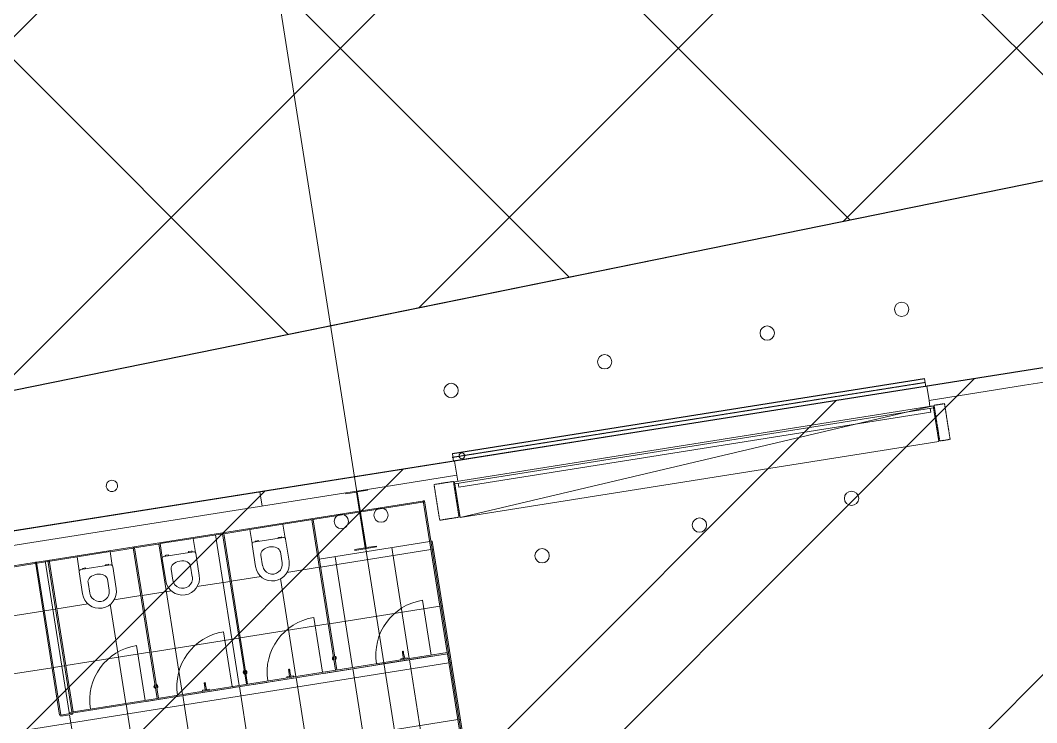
# Model space of a CAD drawing. Header units: millimetres. Extents: x 674 to 609626, y -20132 to 4061356.
# Drawn here: x 204383 to 215012, y 4037601 to 4044944 of the extents above; entities that cross this region are included whole.
import ezdxf

# ---------------------------------------------------------------- set-up
doc = ezdxf.new("R2010")
doc.units = ezdxf.units.MM
for name, pattern in [('Dash Small', [9, 3, -1.5, 3, -1.5]), ('Hidden', [6, 4, -2]), ('Hidden_2_', [4, 3, -1])]:
    doc.linetypes.add(name, pattern=pattern)
for name, color, linetype, lineweight in [('A-000-M_MASS', 13, 'Continuous', 25), ('A-000-MH_MASS', 13, 'Hidden_2_', 25), ('A-010-M_LINE', 90, 'Continuous', 18), ('A-230-H-FLOOR', 190, 'Continuous', 13), ('A-230-M_FLOOR', 192, 'Continuous', 13), ('A-325-M_DOOR', 31, 'Continuous', 13), ('A-325-M_DOOR_PANEL', 31, 'Continuous', 13), ('A-700-M_FFE', 30, 'Continuous', 13), ('C-953-M_PARKING', 70, 'Continuous', 13), ('F-670-M_FSP', 13, 'Continuous', 13), ('M-520-M_DRAINAGE_FW', 2, 'Continuous', 13), ('S-280-M_STRUCT_FRAME', 12, 'Continuous', 13), ('Z-030-M_GRID', 191, 'Continuous', 13), ('Z-060-M_DETAIL', 92, 'Continuous', 25)]:
    doc.layers.add(name, color=color, linetype=linetype, lineweight=lineweight)

# ---------------------------------------------------------------- blocks, each defined once
blk = doc.blocks.new('Hydrant_double6 - Hydrant_double-1019398-S0_021 - GROUND LOADING PLAN')
at = {"layer": 'F-670-M_FSP', "lineweight": 5}
for start, end in [(19.0004, 199.0004), (199.0004, 19.0004)]:
    blk.add_arc((-2397820, 3973209), 60, start, end, dxfattribs=at)
blk = doc.blocks.new('Structural Framing 16 - Structural Framing 1-1145737-S0_021 - GROUND LOADING PLAN')
at = {"layer": 'S-280-M_STRUCT_FRAME', "lineweight": 5}
for p, q in [((-2315487, 4040040), (-2315714, 4040004)), ((-2315714, 4040004), (-2315713, 4039995)), ((-2315713, 4039995), (-2315604, 4040012)), ((-2315604, 4040012), (-2315512, 4039429)), ((-2315594, 4040013), (-2315486, 4040031)), ((-2315502, 4039431), (-2315594, 4040013)), ((-2315486, 4040031), (-2315487, 4040040)), ((-2315512, 4039429), (-2315621, 4039412)), ((-2315619, 4039402), (-2315392, 4039438)), ((-2315393, 4039448), (-2315502, 4039431)), ((-2315392, 4039438), (-2315393, 4039448)), ((-2315621, 4039412), (-2315619, 4039402))]:
    blk.add_line(p, q, dxfattribs=at)
blk = doc.blocks.new('Downpipe - L Spreader - Default-3252556-S0_021 - GROUND LOADING PLAN')
at = {"layer": 'M-520-M_DRAINAGE_FW', "lineweight": 5}
for start, end in [(0, 180), (180, 0)]:
    blk.add_arc((-40, 150), 75, start, end, dxfattribs=at)
blk = doc.blocks.new('Door-Roller-Standard - D07_5000x3000x20-Flat-Standard Motor-Anodised Clear 2-2276732-S0_021 - GROUND LOADING PLAN')
at = {"layer": 'A-325-M_DOOR', "linetype": 'Dash Small', "lineweight": 5}
for p, q in [((-2750, -104), (-2750, -482)), ((-2545, -104), (-2750, -104)), ((-2545, -482), (-2545, -104)), ((2545, -104), (2655, -104)), ((2545, -482), (2545, -104)), ((2655, -104), (2655, -482)), ((-2750, -482), (-2545, -482)), ((2655, -482), (2545, -482))]:
    blk.add_line(p, q, dxfattribs=at)
blk = doc.blocks.new('X_Door-Panel-Roller-Standard - Standard-3126884-S0_021 - GROUND LOADING PLAN')
at = {"layer": 'A-325-M_DOOR', "lineweight": 5}
for p, q in [((-2535, -368), (2535, 10)), ((-2535, -368), (-2535, 10)), ((-2535, 10), (2535, 10)), ((2535, 10), (2535, -368)), ((2535, -368), (-2535, -368))]:
    blk.add_line(p, q, dxfattribs=at)
at = {"layer": 'A-325-M_DOOR_PANEL', "lineweight": 5}
for p, q in [((2535, 10), (-2535, 10)), ((-2535, 10), (-2535, -10)), ((2535, -10), (2535, 10)), ((-2535, -10), (2535, -10))]:
    blk.add_line(p, q, dxfattribs=at)
blk = doc.blocks.new('Bollard_Typical - 150mm Diameter - BOL002 _removable_-1561748-S0_021 - GROUND LOADING PLAN')
at = {"layer": 'C-953-M_PARKING', "lineweight": 5}
for start, end in [(360, 180), (180, 0)]:
    blk.add_arc((1.2, -75), 75, start, end, dxfattribs=at)
blk = doc.blocks.new('Bollard_Typical - 150mm Diameter - BOL001 _fixed_-1895789-S0_021 - GROUND LOADING PLAN')
at = {"layer": 'C-953-M_PARKING', "lineweight": 5}
for start, end in [(360, 180), (180, 0)]:
    blk.add_arc((1.2, -75), 75, start, end, dxfattribs=at)
blk = doc.blocks.new('aba - Plumbing Fixtures - Strip Drain - Stormtech - Custom Ass - FLW003 _Doors_-2276734-S0_021 - GROUND LOADING PLAN')
at = {"layer": 'A-000-M_MASS', "lineweight": 5}
blk.add_circle((0, -95), 30, dxfattribs=at)
at = {"layer": 'A-000-MH_MASS', "linetype": 'Hidden', "lineweight": 5}
blk.add_line((0, 10), (0, -5000), dxfattribs=at)
at = {"layer": 'M-520-M_DRAINAGE_FW', "lineweight": 5}
for p, q in [((-41, 0), (-41, -5000)), ((-38, -5000), (-38, 0)), ((0, 0), (0, -5000)), ((38, 0), (41, 0)), ((38, 0), (38, -5000)), ((41, 0), (41, -5000)), ((41, -5000), (38, -5000))]:
    blk.add_line(p, q, dxfattribs=at)
blk = doc.blocks.new('MTL_HEAVY-DUTY ROBE HOOK - B-2116 - MTL_HEAVY-DUTY ROBE HOOK - B-2116-V58-S0_021 - GROUND LOADING PLAN')
at = {"layer": 'A-700-M_FFE', "lineweight": 5}
for p, q in [((-35, 0), (-34, -10)), ((34, -10), (-34, -10)), ((34, -10), (-34, -10)), ((-8, -10), (-5, -62)), ((-8, -10), (8, -10)), ((-8, -10), (8, -10)), ((-5, -65), (-5, -67)), ((-5, -67), (-5, -69)), ((4, -10), (-4, -10)), ((4, -10), (-4, -10)), ((1, -10), (-1, -10)), ((-1, -10), (1, -10)), ((1, -67), (-1, -67)), ((1, -67), (-1, -67)), ((5, -62), (8, -10)), ((5, -67), (5, -65)), ((5, -69), (5, -67)), ((34, -10), (35, 0))]:
    blk.add_line(p, q, dxfattribs=at)
at = {"layer": 'A-700-M_FFE', "lineweight": 5, "flags": 128}
for points in [[(-5, -65), (-5, -63), (-5, -62)], [(-5, -79), (-5, -79), (-5, -79), (-5, -79), (-5, -79), (-5, -79), (-5, -79), (-5, -78), (-5, -78), (-5, -78), (-5, -78), (-5, -78), (-5, -78), (-5, -77), (-5, -77), (-5, -77), (-5, -77), (-5, -77), (-5, -76), (-5, -76), (-5, -76), (-5, -75), (-5, -75), (-5, -75), (-5, -74), (-5, -74), (-5, -74), (-5, -73), (-5, -73), (-5, -73), (-5, -72), (-5, -72), (-5, -71), (-5, -71), (-5, -71), (-5, -70), (-5, -70), (-5, -70), (-5, -69), (-5, -69)], [(0, -73), (-5, -76), (-5, -82), (0, -85)], [(0, -84), (0, -84), (0, -84), (-1, -84), (-1, -84), (-1, -84), (-1, -84), (-1, -84), (-2, -84), (-2, -84), (-2, -84), (-2, -84), (-2, -83), (-2, -83), (-3, -83), (-3, -83), (-3, -83), (-3, -83), (-3, -83), (-3, -83), (-4, -82), (-4, -82), (-4, -82), (-4, -82), (-4, -82), (-4, -82), (-4, -82), (-4, -81), (-5, -81), (-5, -81), (-5, -81), (-5, -81), (-5, -80), (-5, -80), (-5, -80), (-5, -80), (-5, -80), (-5, -79), (-5, -79), (-5, -79), (-5, -79)], [(0, -85), (5, -82), (5, -76), (0, -73)], [(5, -79), (5, -79), (5, -79), (5, -80), (5, -80), (5, -80), (5, -80), (5, -80), (5, -81), (5, -81), (5, -81), (5, -81), (4, -81), (4, -81), (4, -82), (4, -82), (4, -82), (4, -82), (4, -82), (4, -82), (3, -83), (3, -83), (3, -83), (3, -83), (3, -83), (3, -83), (3, -83), (2, -83), (2, -84), (2, -84), (2, -84), (2, -84), (1, -84), (1, -84), (1, -84), (1, -84), (1, -84), (0, -84), (0, -84), (0, -84), (0, -84)], [(5, -62), (5, -64), (5, -65)], [(5, -69), (5, -69), (5, -70), (5, -70), (5, -71), (5, -71), (5, -71), (5, -72), (5, -72), (5, -73), (5, -73), (5, -73), (5, -74), (5, -74), (5, -74), (5, -75), (5, -75), (5, -75), (5, -76), (5, -76), (5, -76), (5, -76), (5, -77), (5, -77), (5, -77), (5, -77), (5, -78), (5, -78), (5, -78), (5, -78), (5, -78), (5, -78), (5, -79), (5, -79), (5, -79), (5, -79), (5, -79), (5, -79), (5, -79), (5, -79)]]:
    blk.add_lwpolyline(points, dxfattribs=at)
at = {"layer": 'A-700-M_FFE', "lineweight": 5}
for start, end in [(90, 270), (270, 90)]:
    blk.add_arc((0, -79), 6, start, end, dxfattribs=at)
blk = doc.blocks.new('MTL_HEAVY-DUTY ROBE HOOK - B-2116 - MTL_HEAVY-DUTY ROBE HOOK - B-2116-V59-S0_021 - GROUND LOADING PLAN')
at = {"layer": 'A-700-M_FFE', "lineweight": 5}
for p, q in [((-35, 0), (-34, -10)), ((34, -10), (-34, -10)), ((34, -10), (-34, -10)), ((-8, -10), (-5, -62)), ((-8, -10), (8, -10)), ((-8, -10), (8, -10)), ((-5, -65), (-5, -67)), ((-5, -67), (-5, -69)), ((4, -10), (-4, -10)), ((4, -10), (-4, -10)), ((1, -10), (-1, -10)), ((-1, -10), (1, -10)), ((1, -67), (-1, -67)), ((1, -67), (-1, -67)), ((5, -62), (8, -10)), ((5, -67), (5, -65)), ((5, -69), (5, -67)), ((34, -10), (35, 0))]:
    blk.add_line(p, q, dxfattribs=at)
at = {"layer": 'A-700-M_FFE', "lineweight": 5, "flags": 128}
for points in [[(-5, -65), (-5, -63), (-5, -62)], [(-5, -79), (-5, -79), (-5, -79), (-5, -79), (-5, -79), (-5, -79), (-5, -79), (-5, -78), (-5, -78), (-5, -78), (-5, -78), (-5, -78), (-5, -78), (-5, -77), (-5, -77), (-5, -77), (-5, -77), (-5, -77), (-5, -76), (-5, -76), (-5, -76), (-5, -75), (-5, -75), (-5, -75), (-5, -74), (-5, -74), (-5, -74), (-5, -73), (-5, -73), (-5, -73), (-5, -72), (-5, -72), (-5, -71), (-5, -71), (-5, -71), (-5, -70), (-5, -70), (-5, -70), (-5, -69), (-5, -69)], [(0, -73), (-5, -76), (-5, -82), (0, -85)], [(0, -84), (0, -84), (0, -84), (-1, -84), (-1, -84), (-1, -84), (-1, -84), (-1, -84), (-2, -84), (-2, -84), (-2, -84), (-2, -84), (-2, -83), (-2, -83), (-3, -83), (-3, -83), (-3, -83), (-3, -83), (-3, -83), (-3, -83), (-4, -82), (-4, -82), (-4, -82), (-4, -82), (-4, -82), (-4, -82), (-4, -82), (-4, -81), (-5, -81), (-5, -81), (-5, -81), (-5, -81), (-5, -80), (-5, -80), (-5, -80), (-5, -80), (-5, -80), (-5, -79), (-5, -79), (-5, -79), (-5, -79)], [(0, -85), (5, -82), (5, -76), (0, -73)], [(5, -79), (5, -79), (5, -79), (5, -80), (5, -80), (5, -80), (5, -80), (5, -80), (5, -81), (5, -81), (5, -81), (5, -81), (4, -81), (4, -81), (4, -82), (4, -82), (4, -82), (4, -82), (4, -82), (4, -82), (3, -83), (3, -83), (3, -83), (3, -83), (3, -83), (3, -83), (3, -83), (2, -83), (2, -84), (2, -84), (2, -84), (2, -84), (1, -84), (1, -84), (1, -84), (1, -84), (1, -84), (0, -84), (0, -84), (0, -84), (0, -84)], [(5, -62), (5, -64), (5, -65)], [(5, -69), (5, -69), (5, -70), (5, -70), (5, -71), (5, -71), (5, -71), (5, -72), (5, -72), (5, -73), (5, -73), (5, -73), (5, -74), (5, -74), (5, -74), (5, -75), (5, -75), (5, -75), (5, -76), (5, -76), (5, -76), (5, -76), (5, -77), (5, -77), (5, -77), (5, -77), (5, -78), (5, -78), (5, -78), (5, -78), (5, -78), (5, -78), (5, -79), (5, -79), (5, -79), (5, -79), (5, -79), (5, -79), (5, -79), (5, -79)]]:
    blk.add_lwpolyline(points, dxfattribs=at)
at = {"layer": 'A-700-M_FFE', "lineweight": 5}
for start, end in [(90, 270), (270, 90)]:
    blk.add_arc((0, -79), 6, start, end, dxfattribs=at)
blk = doc.blocks.new('MTL_HEAVY-DUTY ROBE HOOK - B-2116 - MTL_HEAVY-DUTY ROBE HOOK - B-2116-V60-S0_021 - GROUND LOADING PLAN')
at = {"layer": 'A-700-M_FFE', "lineweight": 5}
for p, q in [((-35, 0), (-34, -10)), ((34, -10), (-34, -10)), ((34, -10), (-34, -10)), ((-8, -10), (-5, -62)), ((-8, -10), (8, -10)), ((-8, -10), (8, -10)), ((-5, -65), (-5, -67)), ((-5, -67), (-5, -69)), ((4, -10), (-4, -10)), ((4, -10), (-4, -10)), ((1, -10), (-1, -10)), ((-1, -10), (1, -10)), ((1, -67), (-1, -67)), ((1, -67), (-1, -67)), ((5, -62), (8, -10)), ((5, -67), (5, -65)), ((5, -69), (5, -67)), ((34, -10), (35, 0))]:
    blk.add_line(p, q, dxfattribs=at)
at = {"layer": 'A-700-M_FFE', "lineweight": 5, "flags": 128}
for points in [[(-5, -65), (-5, -63), (-5, -62)], [(-5, -79), (-5, -79), (-5, -79), (-5, -79), (-5, -79), (-5, -79), (-5, -79), (-5, -78), (-5, -78), (-5, -78), (-5, -78), (-5, -78), (-5, -78), (-5, -77), (-5, -77), (-5, -77), (-5, -77), (-5, -77), (-5, -76), (-5, -76), (-5, -76), (-5, -75), (-5, -75), (-5, -75), (-5, -74), (-5, -74), (-5, -74), (-5, -73), (-5, -73), (-5, -73), (-5, -72), (-5, -72), (-5, -71), (-5, -71), (-5, -71), (-5, -70), (-5, -70), (-5, -70), (-5, -69), (-5, -69)], [(0, -73), (-5, -76), (-5, -82), (0, -85)], [(0, -84), (0, -84), (0, -84), (-1, -84), (-1, -84), (-1, -84), (-1, -84), (-1, -84), (-2, -84), (-2, -84), (-2, -84), (-2, -84), (-2, -83), (-2, -83), (-3, -83), (-3, -83), (-3, -83), (-3, -83), (-3, -83), (-3, -83), (-4, -82), (-4, -82), (-4, -82), (-4, -82), (-4, -82), (-4, -82), (-4, -82), (-4, -81), (-5, -81), (-5, -81), (-5, -81), (-5, -81), (-5, -80), (-5, -80), (-5, -80), (-5, -80), (-5, -80), (-5, -79), (-5, -79), (-5, -79), (-5, -79)], [(0, -85), (5, -82), (5, -76), (0, -73)], [(5, -79), (5, -79), (5, -79), (5, -80), (5, -80), (5, -80), (5, -80), (5, -80), (5, -81), (5, -81), (5, -81), (5, -81), (4, -81), (4, -81), (4, -82), (4, -82), (4, -82), (4, -82), (4, -82), (4, -82), (3, -83), (3, -83), (3, -83), (3, -83), (3, -83), (3, -83), (3, -83), (2, -83), (2, -84), (2, -84), (2, -84), (2, -84), (1, -84), (1, -84), (1, -84), (1, -84), (1, -84), (0, -84), (0, -84), (0, -84), (0, -84)], [(5, -62), (5, -64), (5, -65)], [(5, -69), (5, -69), (5, -70), (5, -70), (5, -71), (5, -71), (5, -71), (5, -72), (5, -72), (5, -73), (5, -73), (5, -73), (5, -74), (5, -74), (5, -74), (5, -75), (5, -75), (5, -75), (5, -76), (5, -76), (5, -76), (5, -76), (5, -77), (5, -77), (5, -77), (5, -77), (5, -78), (5, -78), (5, -78), (5, -78), (5, -78), (5, -78), (5, -79), (5, -79), (5, -79), (5, -79), (5, -79), (5, -79), (5, -79), (5, -79)]]:
    blk.add_lwpolyline(points, dxfattribs=at)
at = {"layer": 'A-700-M_FFE', "lineweight": 5}
for start, end in [(90, 270), (270, 90)]:
    blk.add_arc((0, -79), 6, start, end, dxfattribs=at)
blk = doc.blocks.new('WALL_FINISH - M-TIL2 Wall Tile-3194670-S0_021 - GROUND LOADING PLAN')
at = {"layer": 'A-000-M_MASS', "lineweight": 5}
for p, q in [((2069, 0), (0, 0)), ((0, 0), (0, -12)), ((2069, -12), (2069, 0)), ((500, -12), (919, -12)), ((1357, -12), (2069, -12))]:
    blk.add_line(p, q, dxfattribs=at)
blk = doc.blocks.new('WALL_FINISH - M-TIL2 Wall Tile-2727532-S0_021 - GROUND LOADING PLAN')
at = {"layer": 'A-000-M_MASS', "lineweight": 5}
for p, q in [((1618, 0), (0, 0)), ((0, 0), (0, -12)), ((1618, -12), (1618, 0)), ((0, -12), (1618, -12))]:
    blk.add_line(p, q, dxfattribs=at)
blk = doc.blocks.new('WALL_FINISH - M-TIL2 Wall Tile-V52-S0_021 - GROUND LOADING PLAN')
at = {"layer": 'A-000-M_MASS', "lineweight": 5}
for p, q in [((120, 0), (0, 0)), ((0, 0), (0, -12)), ((120, -12), (120, 0)), ((0, -12), (120, -12))]:
    blk.add_line(p, q, dxfattribs=at)
blk = doc.blocks.new('WALL_FINISH - M-TIL2 Wall Tile-V61-S0_021 - GROUND LOADING PLAN')
at = {"layer": 'A-000-M_MASS', "lineweight": 5}
for p, q in [((0, 0), (0, -12)), ((1618, 0), (13, 0)), ((1618, -12), (1618, 0)), ((13, -12), (1618, -12))]:
    blk.add_line(p, q, dxfattribs=at)
blk = doc.blocks.new('WALL_FINISH - M-TIL2 Wall Tile-2942505-S0_021 - GROUND LOADING PLAN')
at = {"layer": 'A-000-M_MASS', "lineweight": 5}
for p, q in [((3987, 0), (0, 0)), ((0, 0), (0, -12)), ((3987, -12), (3987, 0)), ((0, -12), (307, -12)), ((657, -12), (902, -12)), ((915, -12), (1187, -12)), ((1537, -12), (1847, -12)), ((1860, -12), (2138, -12)), ((2488, -12), (3987, -12))]:
    blk.add_line(p, q, dxfattribs=at)
blk = doc.blocks.new('WALL_FINISH - M-TIL2 Wall Tile-2727529-S0_021 - GROUND LOADING PLAN')
at = {"layer": 'A-000-M_MASS', "lineweight": 5}
for p, q in [((4720, 0), (0, 0)), ((0, 0), (0, -12)), ((4720, -12), (4720, 0)), ((0, -12), (1605, -12)), ((1618, -12), (3117, -12)), ((3130, -12), (4720, -12))]:
    blk.add_line(p, q, dxfattribs=at)
blk = doc.blocks.new('766100W_BK_File_Rfa_149477_ori_2017Feb14134504 - Liano-2527012-S0_021 - GROUND LOADING PLAN')
at = {"layer": 'M-520-M_DRAINAGE_FW', "lineweight": 5}
for p, q in [((-2381229, 3975038), (-2381560, 3974924)), ((-2381181, 3974898), (-2381229, 3975038)), ((-2381560, 3974924), (-2381512, 3974784)), ((-2381200, 3974902), (-2381499, 3974799)), ((-2381253, 3974894), (-2381225, 3974903)), ((-2381452, 3974825), (-2381480, 3974815)), ((-2381449, 3974816), (-2381452, 3974825)), ((-2381250, 3974884), (-2381253, 3974894)), ((-2381099, 3974668), (-2381175, 3974889)), ((-2381511, 3974774), (-2381435, 3974552)), ((-2381205, 3974748), (-2381168, 3974639)), ((-2381400, 3974681), (-2381363, 3974572))]:
    blk.add_line(p, q, dxfattribs=at)
for centre, radius, start, end in [((-2381222, 3974894), 9.93, 21.1309, 109), ((-2381194, 3974883), 19.9, 19, 109), ((-2381194, 3974883), 19.9, 19, 49.4243), ((-2381492, 3974780), 19.9, 109, 199), ((-2381477, 3974806), 9.93, 109, 196.8691), ((-2381492, 3974780), 19.9, 168.5757, 199), ((-2381267, 3974610), 178, 199, 19), ((-2381265, 3974606), 103, 198.998, 19)]:
    blk.add_arc(centre, radius, start, end, dxfattribs=at)
blk.add_ellipse((-2381303, 3974714), major_axis=(97.6, 33.6), ratio=0.677893, start_param=0, end_param=3.137977, dxfattribs=at)
blk = doc.blocks.new('Toilet Partition_4 cubicles with shower - Toilet Partition_4 cubicles with shower-3227779-S0_021 - GROUND LOADING PLAN')
at = {"layer": 'A-700-M_FFE', "lineweight": 5}
for p, q in [((-938, 1606), (-951, 1606)), ((-951, 1606), (-951, 13)), ((-938, 13), (-938, 1606)), ((7, 1606), (-6, 1606)), ((-6, 1606), (-6, 13)), ((7, 13), (7, 1606)), ((952, 1603), (939, 1603)), ((939, 1603), (939, 13)), ((952, 13), (952, 1603)), ((-1078, 13), (-1078, 593)), ((-156, 13), (-156, 593)), ((800, 13), (800, 593)), ((1951, 13), (1951, 593)), ((2121, 13), (-1883, 13)), ((-1883, 13), (-1883, 0)), ((-1883, 0), (2121, 0)), ((-1658, 0), (-1078, 0)), ((-1067, 0), (-746, 0)), ((-951, 13), (-938, 13)), ((-736, 0), (-156, 0)), ((-146, 0), (208, 0)), ((-6, 13), (7, 13)), ((221, 0), (800, 0)), ((810, 0), (1362, 0)), ((939, 13), (952, 13)), ((1371, 0), (1951, 0)), ((1961, 0), (2121, 0)), ((2121, 0), (2121, 13))]:
    blk.add_line(p, q, dxfattribs=at)
for centre, radius, start, end in [((-1078, 13), 580, 89.9996, 179.9853), ((-156, 13), 580, 89.9996, 179.9853), ((800, 13), 580, 89.9996, 179.9853), ((1951, 13), 580, 89.9996, 179.9853), ((-945, 139), 20, 109, 199), ((-945, 139), 20, 154, 184), ((-945, 139), 20, 199, 244), ((-945, 139), 15, 124, 199), ((-945, 139), 15, 169, 184), ((-945, 139), 15, 199, 244), ((-945, 139), 15, 214, 244), ((-945, 139), 10, 169, 184), ((-945, 139), 20, 19, 79), ((-945, 139), 20, 49, 79), ((-945, 139), 15, 289, 19), ((-945, 139), 15, 289, 304), ((-945, 139), 15, 19, 64), ((-945, 139), 15, 49, 64), ((-945, 139), 20, 289, 19), ((-945, 139), 20, 289, 304), ((-945, 139), 15, 349, 4), ((-945, 139), 20, 334, 4), ((0, 139), 20, 109, 199), ((0, 139), 20, 139, 199), ((0, 139), 20, 199, 244), ((0, 139), 15, 109, 199), ((0, 139), 15, 109, 184), ((0, 139), 15, 199, 244), ((0, 139), 20, 229, 244), ((0, 139), 15, 214, 244), ((0, 139), 10, 124, 139), ((0, 139), 10, 124, 139), ((0, 139), 15, 289, 19), ((0, 139), 15, 289, 304), ((0, 139), 15, 19, 64), ((0, 139), 15, 19, 64), ((0, 139), 10, 34, 49), ((0, 139), 10, 34, 49), ((0, 139), 20, 289, 19), ((0, 139), 20, 19, 64), ((0, 139), 20, 49, 64), ((0, 139), 15, 334, 19), ((0, 139), 20, 319, 4), ((945, 139), 20, 109, 199), ((945, 139), 20, 154, 184), ((945, 139), 20, 199, 244), ((945, 139), 15, 124, 199), ((945, 139), 15, 199, 244), ((945, 139), 15, 214, 244), ((945, 139), 20, 19, 79), ((945, 139), 20, 49, 79), ((945, 139), 15, 289, 19), ((945, 139), 15, 289, 304), ((945, 139), 15, 19, 64), ((945, 139), 15, 49, 64), ((945, 139), 20, 289, 19), ((945, 139), 20, 319, 4)]:
    blk.add_arc(centre, radius, start, end, dxfattribs=at)
blk = doc.blocks.new('25021-APA-ZZ-ZZ-M3-AR-000001_V3_rvt-1-S0_021 - GROUND LOADING PLAN')
at = {"layer": 'A-230-H-FLOOR', "lineweight": 5}
h = blk.add_hatch(dxfattribs=at)
h.set_pattern_fill('FP_38', color=256, style=0, pattern_type=2)
h.set_pattern_definition([(9, (-2322025.1, 4036485.4), (-93.86, 592.613), []), (99, (-2322025.1, 4036485.4), (-592.613, -93.86), [])])
h.paths.add_polyline_path([(-2318051, 4036266), (-2318867, 4036137), (-2318616, 4034553), (-2318628, 4034551), (-2318879, 4036135), (-2318998, 4036116), (-2318999, 4036128), (-2317964, 4036292), (-2317962, 4036280)])
h.paths.add_polyline_path([(-2318577, 4037700), (-2318575, 4037688), (-2318694, 4037669), (-2318696, 4037681), (-2318605, 4037695)])
h.paths.add_polyline_path([(-2320048, 4036246), (-2320036, 4036248), (-2320017, 4036130), (-2320029, 4036128), (-2320037, 4036179)])
h.paths.add_polyline_path([(-2320366, 4034271), (-2314139, 4035258), (-2314810, 4039500), (-2314825, 4039497), (-2314154, 4035260), (-2317712, 4034697), (-2317962, 4036267), (-2318049, 4036253), (-2318051, 4036266), (-2314417, 4036842), (-2314651, 4038322), (-2318607, 4037700), (-2318608, 4037708), (-2318579, 4037713), (-2318830, 4039298), (-2318949, 4039280), (-2318696, 4037681), (-2318707, 4037679), (-2318961, 4039266), (-2319650, 4039156), (-2319648, 4039143), (-2320080, 4039075), (-2320083, 4039088), (-2320496, 4039020), (-2320059, 4036257), (-2320049, 4036254), (-2320048, 4036246), (-2320551, 4036168), (-2320992, 4038956), (-2321105, 4038938), (-2321096, 4038880), (-2321064, 4038885), (-2321017, 4038588), (-2321049, 4038583), (-2320369, 4034294)])
h.paths.add_polyline_path([(-2320254, 4034294), (-2320530, 4036048), (-2320029, 4036128), (-2320027, 4036116), (-2320518, 4036036), (-2320242, 4034308), (-2318761, 4034545), (-2319009, 4036114), (-2318998, 4036116), (-2318747, 4034533), (-2320242, 4034296)])
h.paths.add_polyline_path([(-2318492, 4034573), (-2318504, 4034582), (-2318532, 4034938), (-2318525, 4034962), (-2318501, 4034994), (-2318492, 4035002), (-2318473, 4035013), (-2318449, 4035020), (-2318105, 4035070), (-2318084, 4035066), (-2318062, 4035054), (-2318031, 4035020), (-2318029, 4035017), (-2318021, 4034994), (-2317946, 4034670), (-2317954, 4034658), (-2318021, 4034648)])
h.paths.add_polyline_path([(-2317702, 4034710), (-2317452, 4034750), (-2317516, 4035188), (-2317506, 4035228), (-2317481, 4035272), (-2317443, 4035308), (-2317400, 4035330), (-2317368, 4035340), (-2317322, 4035341), (-2317277, 4035330), (-2317236, 4035308), (-2317198, 4035269), (-2317178, 4035237), (-2317165, 4035192), (-2317106, 4034805), (-2316844, 4034846), (-2317074, 4036272), (-2317085, 4036283), (-2317075, 4036304), (-2317091, 4036405), (-2317609, 4036323), (-2317608, 4036276), (-2317613, 4036275), (-2317621, 4036321), (-2317949, 4036269), (-2317713, 4034785)])
h.paths.add_polyline_path([(-2316832, 4034848), (-2316569, 4034890), (-2316632, 4035316), (-2316622, 4035356), (-2316595, 4035402), (-2316559, 4035436), (-2316516, 4035458), (-2316484, 4035468), (-2316438, 4035469), (-2316392, 4035458), (-2316352, 4035436), (-2316314, 4035397), (-2316294, 4035365), (-2316281, 4035320), (-2316222, 4034945), (-2315962, 4034986), (-2316188, 4036408), (-2316199, 4036413), (-2316199, 4036483), (-2316209, 4036545), (-2316701, 4036466), (-2316699, 4036420), (-2316704, 4036419), (-2316713, 4036465), (-2317078, 4036407), (-2317057, 4036299), (-2317046, 4036283), (-2317054, 4036253), (-2316899, 4035272)])
h.paths.add_polyline_path([(-2315949, 4034988), (-2315687, 4035029), (-2315749, 4035456), (-2315740, 4035496), (-2315713, 4035542), (-2315676, 4035576), (-2315634, 4035598), (-2315601, 4035608), (-2315555, 4035609), (-2315510, 4035598), (-2315469, 4035576), (-2315430, 4035534), (-2315411, 4035504), (-2315398, 4035460), (-2315340, 4035084), (-2315079, 4035126), (-2315310, 4036548), (-2315321, 4036559), (-2315310, 4036581), (-2315326, 4036684), (-2315792, 4036611), (-2315790, 4036564), (-2315796, 4036567), (-2315804, 4036609), (-2316196, 4036547), (-2316179, 4036442), (-2316166, 4036436), (-2316167, 4036415), (-2316173, 4036404), (-2315994, 4035272)])
h.paths.add_polyline_path([(-2315067, 4035128), (-2314790, 4035172), (-2314854, 4035610), (-2314844, 4035650), (-2314817, 4035696), (-2314781, 4035730), (-2314739, 4035752), (-2314706, 4035762), (-2314651, 4035761), (-2314615, 4035752), (-2314574, 4035730), (-2314536, 4035691), (-2314516, 4035658), (-2314503, 4035611), (-2314444, 4035226), (-2314168, 4035272), (-2314415, 4036829), (-2314883, 4036754), (-2314882, 4036707), (-2314887, 4036707), (-2314895, 4036753), (-2315313, 4036686), (-2315293, 4036576), (-2315282, 4036559), (-2315290, 4036541), (-2315087, 4035258)])
h.paths.add_polyline_path([(-2317997, 4035517), (-2318046, 4035833), (-2317943, 4035844), (-2317897, 4035553), (-2318000, 4035537), (-2317996, 4035517)])
h.paths.add_polyline_path([(-2317608, 4036276), (-2317610, 4036322), (-2317620, 4036321), (-2317610, 4036285)])
h.paths.add_polyline_path([(-2316699, 4036420), (-2316702, 4036466), (-2316711, 4036465), (-2316701, 4036427)])
h.paths.add_polyline_path([(-2315790, 4036564), (-2315793, 4036610), (-2315803, 4036609), (-2315791, 4036567)])
h.paths.add_polyline_path([(-2314882, 4036707), (-2314884, 4036754), (-2314894, 4036753), (-2314884, 4036717)])
h.paths.add_polyline_path([(-2318567, 4037715), (-2317688, 4037854), (-2317707, 4037960), (-2317719, 4037970), (-2317716, 4037990), (-2317711, 4037997), (-2317937, 4039428), (-2318179, 4039389), (-2318115, 4038951), (-2318125, 4038911), (-2318147, 4038870), (-2318188, 4038831), (-2318231, 4038809), (-2318263, 4038799), (-2318309, 4038798), (-2318355, 4038809), (-2318395, 4038831), (-2318434, 4038870), (-2318453, 4038902), (-2318466, 4038947), (-2318525, 4039334), (-2318816, 4039286), (-2318572, 4037742)])
h.paths.add_polyline_path([(-2317675, 4037856), (-2316755, 4038002), (-2316772, 4038111), (-2316782, 4038114), (-2316786, 4038118), (-2316782, 4038172), (-2317004, 4039575), (-2317310, 4039527), (-2317246, 4039089), (-2317256, 4039049), (-2317283, 4039003), (-2317319, 4038969), (-2317361, 4038946), (-2317394, 4038937), (-2317450, 4038938), (-2317485, 4038946), (-2317526, 4038969), (-2317564, 4039008), (-2317584, 4039040), (-2317597, 4039085), (-2317656, 4039472), (-2317924, 4039430), (-2317697, 4037997), (-2317686, 4037991), (-2317681, 4037984), (-2317686, 4037968), (-2317692, 4037960), (-2317680, 4037886)])
h.paths.add_polyline_path([(-2317186, 4037996), (-2317181, 4037997), (-2317184, 4037987)])
h.paths.add_polyline_path([(-2316742, 4038004), (-2315821, 4038150), (-2315840, 4038256), (-2315852, 4038266), (-2315849, 4038286), (-2315844, 4038293), (-2316070, 4039723), (-2316371, 4039676), (-2316307, 4039237), (-2316317, 4039197), (-2316339, 4039157), (-2316380, 4039117), (-2316423, 4039095), (-2316455, 4039086), (-2316501, 4039084), (-2316546, 4039095), (-2316587, 4039117), (-2316625, 4039157), (-2316645, 4039189), (-2316663, 4039262), (-2316717, 4039621), (-2316991, 4039577), (-2316764, 4038144), (-2316754, 4038141), (-2316748, 4038132), (-2316759, 4038110), (-2316747, 4038035)])
h.paths.add_polyline_path([(-2316305, 4038136), (-2316300, 4038137), (-2316302, 4038128)])
h.paths.add_polyline_path([(-2315808, 4038152), (-2314653, 4038335), (-2314837, 4039495), (-2315992, 4039310), (-2315831, 4038292), (-2315821, 4038288), (-2315816, 4038275), (-2315825, 4038256), (-2315819, 4038216)])
h.paths.add_polyline_path([(-2315115, 4038324), (-2315110, 4038325), (-2315112, 4038315)])
at = {"layer": 'A-230-M_FLOOR', "lineweight": 5}
for p, q in [((-2308616, 4043228), (-2301652, 4044645)), ((-2309888, 4042969), (-2308758, 4043199)), ((-2308758, 4043199), (-2308616, 4043228)), ((-2314890, 4041952), (-2309888, 4042969)), ((-2315834, 4041760), (-2314890, 4041952)), ((-2326174, 4039656), (-2315834, 4041760)), ((-2305344, 4041647), (-2308617, 4041129)), ((-2308315, 4041328), (-2309595, 4041125)), ((-2309649, 4041117), (-2309662, 4041195)), ((-2309595, 4041125), (-2309649, 4041117)), ((-2309615, 4040970), (-2309639, 4041119)), ((-2308617, 4041129), (-2309615, 4040970)), ((-2309615, 4040970), (-2309605, 4040907)), ((-2309596, 4040847), (-2314534, 4040065)), ((-2309602, 4040887), (-2309596, 4040847)), ((-2314600, 4040413), (-2314588, 4040335)), ((-2314633, 4040328), (-2325995, 4038528)), ((-2314588, 4040335), (-2314633, 4040328)), ((-2314577, 4040336), (-2314554, 4040188)), ((-2314554, 4040188), (-2315487, 4040040)), ((-2314544, 4040125), (-2314554, 4040188)), ((-2314534, 4040065), (-2314541, 4040105)), ((-2315714, 4040004), (-2325972, 4038380)), ((-2316589, 4039866), (-2316612, 4040014)), ((-2314837, 4039495), (-2315992, 4039312)), ((-2314810, 4039500), (-2314825, 4039497)), ((-2314138, 4035258), (-2314810, 4039500)), ((-2318830, 4039298), (-2318949, 4039280)), ((-2318947, 4039268), (-2318828, 4039286))]:
    blk.add_line(p, q, dxfattribs=at)
at = {"layer": 'A-000-M_MASS', "color": 253, "lineweight": 5}
for name, p, rotation in [('WALL_FINISH - M-TIL2 Wall Tile-2942505-S0_021 - GROUND LOADING PLAN', (-2318830, 4039298), 9.000328388084682), ('WALL_FINISH - M-TIL2 Wall Tile-2727529-S0_021 - GROUND LOADING PLAN', (-2314892, 4039922), 279.0003283880837), ('WALL_FINISH - M-TIL2 Wall Tile-3194670-S0_021 - GROUND LOADING PLAN', (-2320992, 4038956), 9.000328388074964), ('WALL_FINISH - M-TIL2 Wall Tile-2727532-S0_021 - GROUND LOADING PLAN', (-2318949, 4039280), 279.0003283880789), ('WALL_FINISH - M-TIL2 Wall Tile-V61-S0_021 - GROUND LOADING PLAN', (-2318577, 4037700), 99.00032838809486), ('WALL_FINISH - M-TIL2 Wall Tile-V52-S0_021 - GROUND LOADING PLAN', (-2318696, 4037681), 9.000328388090008)]:
    blk.add_blockref(name, p, dxfattribs=dict(at, rotation=rotation))
at = {"layer": 'A-325-M_DOOR', "color": 253, "lineweight": 5, "rotation": 9.000328388161856}
for name, p in [('Door-Roller-Standard - D07_5000x3000x20-Flat-Standard Motor-Anodised Clear 2-2276732-S0_021 - GROUND LOADING PLAN', (-2312092, 4040624)), ('X_Door-Panel-Roller-Standard - Standard-3126884-S0_021 - GROUND LOADING PLAN', (-2312073, 4040506))]:
    blk.add_blockref(name, p, dxfattribs=at)
at = {"layer": 'A-700-M_FFE', "color": 253, "lineweight": 5}
for name, p, rotation in [('Toilet Partition_4 cubicles with shower - Toilet Partition_4 cubicles with shower-3227779-S0_021 - GROUND LOADING PLAN', (-2316746, 4037990), 9.000328388170885), ('MTL_HEAVY-DUTY ROBE HOOK - B-2116 - MTL_HEAVY-DUTY ROBE HOOK - B-2116-V60-S0_021 - GROUND LOADING PLAN', (-2315105, 4038263), 189.0019561535428), ('MTL_HEAVY-DUTY ROBE HOOK - B-2116 - MTL_HEAVY-DUTY ROBE HOOK - B-2116-V59-S0_021 - GROUND LOADING PLAN', (-2316295, 4038075), 189.0003283880984), ('MTL_HEAVY-DUTY ROBE HOOK - B-2116 - MTL_HEAVY-DUTY ROBE HOOK - B-2116-V58-S0_021 - GROUND LOADING PLAN', (-2317177, 4037935), 189.0019561535428)]:
    blk.add_blockref(name, p, dxfattribs=dict(at, rotation=rotation))
at = {"layer": 'C-953-M_PARKING', "color": 253, "lineweight": 5}
for name, p in [('Bollard_Typical - 150mm Diameter - BOL001 _fixed_-1895789-S0_021 - GROUND LOADING PLAN', (-2309903, 4041998)), ('Bollard_Typical - 150mm Diameter - BOL002 _removable_-1561748-S0_021 - GROUND LOADING PLAN', (-2311309, 4041749)), ('Bollard_Typical - 150mm Diameter - BOL002 _removable_-1561748-S0_021 - GROUND LOADING PLAN', (-2313009, 4041449)), ('Bollard_Typical - 150mm Diameter - BOL002 _removable_-1561748-S0_021 - GROUND LOADING PLAN', (-2314614, 4041149)), ('Bollard_Typical - 150mm Diameter - BOL002 _removable_-1561748-S0_021 - GROUND LOADING PLAN', (-2310427, 4040021)), ('Bollard_Typical - 150mm Diameter - BOL002 _removable_-1561748-S0_021 - GROUND LOADING PLAN', (-2312017, 4039742)), ('Bollard_Typical - 150mm Diameter - BOL002 _removable_-1561748-S0_021 - GROUND LOADING PLAN', (-2313663, 4039421))]:
    blk.add_blockref(name, p, dxfattribs=at)
at = {"layer": 'F-670-M_FSP', "color": 253, "lineweight": 5, "rotation": 349.9999212679971}
blk.add_blockref('Hydrant_double6 - Hydrant_double-1019398-S0_021 - GROUND LOADING PLAN', (-646715, -289150), dxfattribs=at)
at = {"layer": 'M-520-M_DRAINAGE_FW', "color": 253, "lineweight": 5}
for name, p, rotation in [('aba - Plumbing Fixtures - Strip Drain - Stormtech - Custom Ass - FLW003 _Doors_-2276734-S0_021 - GROUND LOADING PLAN', (-2314594, 4040376), 99.00032838971067), ('766100W_BK_File_Rfa_149477_ori_2017Feb14134504 - Liano-2527012-S0_021 - GROUND LOADING PLAN', (-661552, -288459), 350.0003283882437), ('766100W_BK_File_Rfa_149477_ori_2017Feb14134504 - Liano-2527012-S0_021 - GROUND LOADING PLAN', (-662491, -288607), 350.0003283882437), ('766100W_BK_File_Rfa_149477_ori_2017Feb14134504 - Liano-2527012-S0_021 - GROUND LOADING PLAN', (-663360, -288745), 350.0003283882437)]:
    blk.add_blockref(name, p, dxfattribs=dict(at, rotation=rotation))
for p in [(-2315306, 4039621), (-2315721, 4039555)]:
    blk.add_blockref('Downpipe - L Spreader - Default-3252556-S0_021 - GROUND LOADING PLAN', p, dxfattribs=at)
at = {"layer": 'S-280-M_STRUCT_FRAME', "color": 253, "lineweight": 5}
blk.add_blockref('Structural Framing 16 - Structural Framing 1-1145737-S0_021 - GROUND LOADING PLAN', (0, 0), dxfattribs=at)

msp = doc.modelspace()

# ---------------------------------------------------------------- hatches: boundary and pattern name
at = {"layer": 'Z-060-M_DETAIL', "lineweight": 18}
h = msp.add_hatch(dxfattribs=at)
h.set_pattern_fill('FP_39', color=150, style=0, pattern_type=2)
h.set_pattern_definition([(45, (2523501.4, 0), (-1767.767, 1767.767), []), (135, (2523501.4, 0), (-1767.767, -1767.767), [])])
h.paths.add_polyline_path([(96245, 3945586), (100712, 3950053), (100488, 3950102), (100182, 3950188), (100047, 3950231), (99832, 3950312), (99622, 3950403), (99416, 3950505), (99164, 3950647), (99020, 3950737), (98831, 3950868), (97520, 3951917), (97129, 3952216), (96907, 3952378), (96590, 3952594), (96111, 3952893), (95937, 3952997), (95601, 3953183), (95093, 3953438), (94914, 3953524), (94563, 3953678), (94075, 3953870), (93847, 3953954), (93483, 3954076), (93057, 3954202), (92745, 3954285), (92372, 3954373), (91996, 3954449), (91617, 3954513), (91237, 3954566), (90856, 3954607), (90474, 3954636), (90004, 3954655), (89707, 3954660), (81061, 3954660), (80707, 3954666), (80355, 3954685), (80003, 3954716), (79652, 3954760), (79303, 3954816), (78957, 3954885), (78613, 3954965), (78272, 3955058), (77790, 3955213), (77601, 3955280), (77272, 3955408), (76948, 3955548), (76628, 3955700), (76315, 3955862), (76007, 3956036), (75706, 3956221), (75411, 3956416), (75124, 3956621), (74737, 3956925), (74571, 3957062), (74307, 3957297), (74052, 3957540), (73719, 3957888), (73567, 3958055), (73298, 3958377), (73121, 3958602), (72912, 3958887), (72714, 3959180), (72526, 3959479), (72349, 3959785), (72183, 3960096), (72028, 3960414), (71884, 3960737), (71752, 3961064), (71632, 3961397), (63374, 3985498), (63253, 3985872), (63143, 3986250), (63045, 3986631), (62959, 3987015), (62886, 3987401), (62823, 3987800), (62775, 3988180), (62738, 3988571), (62713, 3988964), (62701, 3989357), (62701, 3989750), (62714, 3990143), (62739, 3990536), (62776, 3990927), (62851, 3991478), (62887, 3991706), (62961, 3992092), (63047, 3992476), (63145, 3992857), (63282, 3993317), (63377, 3993608), (63540, 3994053), (63656, 3994344), (63812, 3994705), (64029, 3995155), (64159, 3995411), (64349, 3995755), (64558, 3996107), (64761, 3996425), (65067, 3996867), (65214, 3997068), (65455, 3997378), (65706, 3997681), (65967, 3997976), (66236, 3998262), (66594, 3998614), (66830, 3998833), (67098, 3999068), (67401, 3999318), (67712, 3999559), (68031, 3999789), (68357, 4000010), (68689, 4000220), (69028, 4000420), (69373, 4000608), (69724, 4000786), (86757, 4009087), (104171, 4015733), (114432, 4019404), (115522, 4019791), (117414, 4020449), (119311, 4021097), (121212, 4021733), (123116, 4022358), (125024, 4022971), (126936, 4023573), (128851, 4024164), (130769, 4024743), (132692, 4025311), (134788, 4025915), (136546, 4026412), (138860, 4027048), (140413, 4027467), (142931, 4028126), (144292, 4028475), (147002, 4029149), (148183, 4029438), (151073, 4030119), (152086, 4030354), (154041, 4030794), (155999, 4031223), (157959, 4031640), (159922, 4032046), (170220, 4034141), (171181, 4031349), (196234, 4037610), (195955, 4039377), (260999, 4052607), (261254, 4052656), (262017, 4052784), (262525, 4052859), (263040, 4052927), (263638, 4052993), (264238, 4053047), (265070, 4053101), (265440, 4053120), (266042, 4053138), (267106, 4053144), (286913, 4053144), (287204, 4053138), (287495, 4053120), (287784, 4053090), (288072, 4053047), (288358, 4052993), (288642, 4052927), (288922, 4052850), (289199, 4052760), (289498, 4052649), (289741, 4052547), (290004, 4052424), (290263, 4052290), (290515, 4052146), (290762, 4051991), (291002, 4051826), (291234, 4051651), (291533, 4051401), (291677, 4051273), (291886, 4051071), (292086, 4050860), (292278, 4050641), (292527, 4050322), (292633, 4050180), (292796, 4049938), (292948, 4049691), (293090, 4049437), (293222, 4049177), (293343, 4048912), (293452, 4048642), (293569, 4048308), (293637, 4048091), (293712, 4047809), (293776, 4047525), (293827, 4047239), (296518, 4030249), (296518, 4059144), (268053, 4059144), (267282, 4059138), (266510, 4059120), (265738, 4059090), (264968, 4059049), (264197, 4058995), (263428, 4058930), (262660, 4058852), (261893, 4058763), (260999, 4058643), (260364, 4058549), (259603, 4058425), (258843, 4058288), (258085, 4058140), (158330, 4037845), (156365, 4037439), (154402, 4037021), (152442, 4036592), (150485, 4036151), (148530, 4035698), (146578, 4035234), (144629, 4034758), (142683, 4034271), (140740, 4033771), (138800, 4033261), (136862, 4032738), (134788, 4032165), (132997, 4031659), (131070, 4031102), (129146, 4030534), (126646, 4029776), (125308, 4029363), (123394, 4028760), (121484, 4028146), (119577, 4027521), (117675, 4026884), (115776, 4026236), (113881, 4025576), (110360, 4024322), (102090, 4021360), (84369, 4014597), (64120, 4004730), (61505, 4003095), (61206, 4002902), (60874, 4002672), (60551, 4002433), (60234, 4002184), (59926, 4001925), (59626, 4001656), (59334, 4001378), (59052, 4001091), (58778, 4000796), (58514, 4000492), (58259, 4000180), (58014, 3999860), (57780, 3999533), (57555, 3999199), (57328, 3998833), (57139, 3998510), (56946, 3998156), (56766, 3997796), (56596, 3997431), (56438, 3997060), (56291, 3996685), (56157, 3996306), (56034, 3995922), (55923, 3995535), (55824, 3995144), (55738, 3994751), (55664, 3994355), (55602, 3993957), (55553, 3993558), (55516, 3993157), (55492, 3992755), (55480, 3992352), (55481, 3991949), (55499, 3991478), (55521, 3991145), (55559, 3990744), (55610, 3990345), (55674, 3989947), (55750, 3989552), (55838, 3989159), (55938, 3988769), (56051, 3988382), (56244, 3987800), (67013, 3956365), (67139, 3956015), (67277, 3955669), (67426, 3955328), (67612, 3954942), (67757, 3954661), (67939, 3954336), (68131, 3954018), (68333, 3953705), (68546, 3953400), (68768, 3953101), (69000, 3952810), (69241, 3952527), (69492, 3952252), (69751, 3951985), (70019, 3951726), (70295, 3951477), (70579, 3951236), (70871, 3951005), (71171, 3950784), (71477, 3950573), (71790, 3950371), (72109, 3950180), (72435, 3950000), (72766, 3949830), (73103, 3949672), (73444, 3949524), (73791, 3949387), (74141, 3949262), (74496, 3949149), (74854, 3949047), (75215, 3948956), (75579, 3948878), (75945, 3948811), (76313, 3948757), (76683, 3948715), (77054, 3948684), (77426, 3948666), (77798, 3948660), (88374, 3948660), (88760, 3948654), (89146, 3948635), (89531, 3948603), (90004, 3948546), (90296, 3948502), (90676, 3948433), (91054, 3948352), (91429, 3948258), (91800, 3948152), (92168, 3948034), (92531, 3947904), (92891, 3947763), (93245, 3947609), (93594, 3947444), (94075, 3947192), (94276, 3947081), (94607, 3946882), (94932, 3946673), (95250, 3946454), (95560, 3946224), (95863, 3945984), (96111, 3945732)])
h = msp.add_hatch(dxfattribs=at)
h.set_pattern_fill('FP_44', color=94, style=0, pattern_type=2)
h.set_pattern_definition([(45, (2523501.4, 0), (-2514.4717, 2514.4717), []), (45, (2523501.4, 3810), (-2514.4717, 2514.4717), [])])
h.paths.add_polyline_path([(203586, 3998992), (292642, 4013098), (286384, 4052605), (197334, 4038501), (203029, 4002511)])

# ---------------------------------------------------------------- linework, layer by layer
at = {"layer": 'A-010-M_LINE', "lineweight": 25}
for p, q in [((286384, 4052605), (197334, 4038501)), ((195955, 4039377), (221849, 4044645))]:
    msp.add_line(p, q, dxfattribs=at)
at = {"layer": 'Z-030-M_GRID'}
for p, q in [((196253, 4038329), (299543, 4054690)), ((223201, 3943422), (206965, 4045932))]:
    msp.add_line(p, q, dxfattribs=at)

# ---------------------------------------------------------------- block references
at = {"lineweight": 5}
msp.add_blockref('25021-APA-ZZ-ZZ-M3-AR-000001_V3_rvt-1-S0_021 - GROUND LOADING PLAN', (2523501, 0), dxfattribs=at)

doc.saveas('drawing.dxf')
